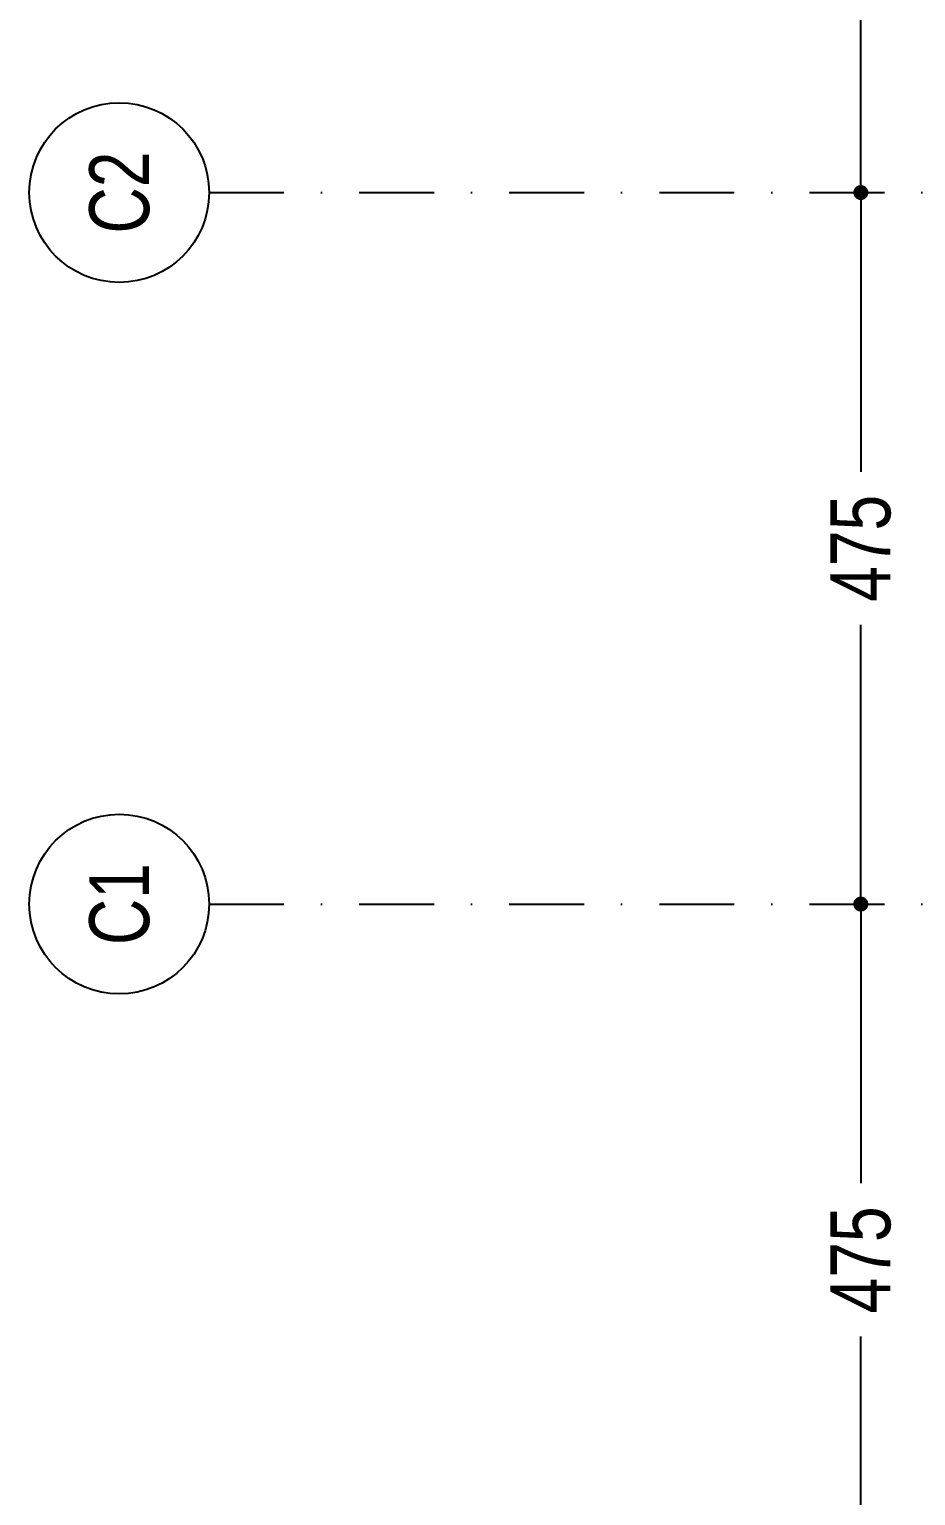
# Model space of a CAD drawing. Header units: centimetres. Extents: x 26569 to 160723, y -3143 to 14565.
# Drawn here: x 45416.5 to 45712.4, y 2353 to 2842.4 of the extents above; entities that cross this region are included whole.
import ezdxf
from ezdxf.enums import TextEntityAlignment as Align

# ---------------------------------------------------------------- set-up
doc = ezdxf.new("R2010")
doc.units = ezdxf.units.CM
doc.header["$LTSCALE"] = 100
doc.linetypes.add('DASHDOT2', pattern=[0.5, 0.25, -0.125, 0, -0.125])
doc.layers.add('A-ANNO-DIMS', color=187, linetype='Continuous')
doc.layers.add('A-ANNO-GRID', color=155, linetype='DASHDOT2')
doc.styles.add('Fields_100', font='act_simplex.shx', dxfattribs={"width": 0.8, "height": 20})
doc.dimstyles.new('FIELDS_100', dxfattribs={"dimscale": 0, "dimtxt": 20, "dimasz": 5, "dimexe": 5, "dimexo": 5, "dimgap": 5, "dimtad": 0, "dimdec": 0, "dimzin": 0, "dimdsep": 46, "dimtxsty": 'Fields_100', "dimblk": 'DOT', "dimcen": 0.09, "dimclrt": 50, "dimadec": 0, "dimazin": 0, "dimtfac": 1, "dimtdec": 0, "dimtix": 1, "dimtofl": 0, "dimtmove": 1, "dimatfit": 3, "dimfxl": 5, "dimfxlon": 1, "dimtolj": 1, "dimtzin": 0, "dimarcsym": 0})

# ---------------------------------------------------------------- blocks, each defined once
blk = doc.blocks.new('_Dot')
at = {"color": 0, "linetype": 'ByBlock', "lineweight": -2}
blk.add_line((-0.5, 0), (-1, 0), dxfattribs=at)
at = {"color": 0, "linetype": 'ByBlock', "const_width": 0.5}
blk.add_lwpolyline([(-0.25, 0, 1), (0.25, 0, 1)], format="xyb", close=True, dxfattribs=at)
blk = doc.blocks.new('*D685')
at = {"layer": 'A-ANNO-DIMS', "color": 0, "lineweight": -2, "transparency": 16777216}
for p, q in [((45689.07, 2550.41), (45699.07, 2550.41)), ((45694.07, 2545.41), (45694.07, 2457.23)), ((45694.07, 2317.91), (45694.07, 2406.09)), ((45689.07, 2312.91), (45699.07, 2312.91))]:
    blk.add_line(p, q, dxfattribs=at)
at = {"layer": 'DEFPOINTS', "color": 0, "transparency": 16777216}
for p in [(45594.07, 2550.41), (45694.07, 2550.41), (45594.07, 2312.91)]:
    blk.add_point(p, dxfattribs=at)
at = {"layer": 'A-ANNO-DIMS', "color": 0, "lineweight": -2, "transparency": 16777216, "xscale": 5, "yscale": 5, "zscale": 5}
for p, rotation in [((45694.07, 2550.41), 90), ((45694.07, 2312.91), 270)]:
    blk.add_blockref('_Dot', p, dxfattribs=dict(at, rotation=rotation))
at = {"layer": 'A-ANNO-DIMS', "color": 50, "transparency": 16777216, "insert": (45694.07, 2431.66), "char_height": 20, "attachment_point": 5, "rotation": 90, "style": 'Fields_100'}
blk.add_mtext('\\A1;475', dxfattribs=at)
blk = doc.blocks.new('*D686')
at = {"layer": 'A-ANNO-DIMS', "color": 0, "lineweight": -2, "transparency": 16777216}
for p, q in [((45689.07, 2787.91), (45699.07, 2787.91)), ((45694.07, 2782.91), (45694.07, 2694.73)), ((45694.07, 2555.41), (45694.07, 2643.59)), ((45689.07, 2550.41), (45699.07, 2550.41))]:
    blk.add_line(p, q, dxfattribs=at)
at = {"layer": 'DEFPOINTS', "color": 0, "transparency": 16777216}
for p in [(45594.07, 2787.91), (45694.07, 2787.91), (45594.07, 2550.41)]:
    blk.add_point(p, dxfattribs=at)
at = {"layer": 'A-ANNO-DIMS', "color": 0, "lineweight": -2, "transparency": 16777216, "xscale": 5, "yscale": 5, "zscale": 5}
for p, rotation in [((45694.07, 2787.91), 90), ((45694.07, 2550.41), 270)]:
    blk.add_blockref('_Dot', p, dxfattribs=dict(at, rotation=rotation))
at = {"layer": 'A-ANNO-DIMS', "color": 50, "transparency": 16777216, "insert": (45694.07, 2669.16), "char_height": 20, "attachment_point": 5, "rotation": 90, "style": 'Fields_100'}
blk.add_mtext('\\A1;475', dxfattribs=at)
blk = doc.blocks.new('*D687')
at = {"layer": 'A-ANNO-DIMS', "color": 0, "lineweight": -2, "transparency": 16777216}
for p, q in [((45689.07, 3025.41), (45699.07, 3025.41)), ((45694.07, 3020.41), (45694.07, 2932.23)), ((45694.07, 2792.91), (45694.07, 2881.09)), ((45689.07, 2787.91), (45699.07, 2787.91))]:
    blk.add_line(p, q, dxfattribs=at)
at = {"layer": 'DEFPOINTS', "color": 0, "transparency": 16777216}
for p in [(45594.07, 3025.41), (45694.07, 3025.41), (45594.07, 2787.91)]:
    blk.add_point(p, dxfattribs=at)
at = {"layer": 'A-ANNO-DIMS', "color": 0, "lineweight": -2, "transparency": 16777216, "xscale": 5, "yscale": 5, "zscale": 5}
for p, rotation in [((45694.07, 3025.41), 90), ((45694.07, 2787.91), 270)]:
    blk.add_blockref('_Dot', p, dxfattribs=dict(at, rotation=rotation))
at = {"layer": 'A-ANNO-DIMS', "color": 50, "transparency": 16777216, "insert": (45694.07, 2906.66), "char_height": 20, "attachment_point": 5, "rotation": 90, "style": 'Fields_100'}
blk.add_mtext('\\A1;475', dxfattribs=at)

msp = doc.modelspace()

# ---------------------------------------------------------------- linework, layer by layer
at = {"layer": 'A-ANNO-GRID'}
for p, q in [((45476.53, 2787.91), (46260.77, 2787.91)), ((45476.53, 2550.41), (46260.77, 2550.41))]:
    msp.add_line(p, q, dxfattribs=at)
at = {"layer": 'A-ANNO-GRID', "linetype": 'Continuous', "ltscale": 10}
for centre in [(45446.53, 2787.91), (45446.53, 2550.41)]:
    msp.add_circle(centre, 30, dxfattribs=at)

# ---------------------------------------------------------------- texts
at = {"layer": 'A-ANNO-GRID', "color": 50, "style": 'Fields_100', "width": 0.8}
for s, p in [('C2', (45446.53, 2787.91)), ('C1', (45446.53, 2550.41))]:
    msp.add_text(s, height=20, rotation=90, dxfattribs=at).set_placement(p, align=Align.MIDDLE_CENTER)

# ---------------------------------------------------------------- dimensions: what is measured, and where the dimension line sits
at = {"layer": 'A-ANNO-DIMS'}
for base, p1, p2, picture, middle in [((45694.07, 3025.41), (45594.07, 2787.91), (45594.07, 3025.41), '*D687', (45694.07, 2906.66)), ((45694.07, 2787.91), (45594.07, 2550.41), (45594.07, 2787.91), '*D686', (45694.07, 2669.16)), ((45694.07, 2550.41), (45594.07, 2312.91), (45594.07, 2550.41), '*D685', (45694.07, 2431.66))]:
    dim = msp.add_linear_dim(base=base, p1=p1, p2=p2, angle=90, dimstyle='FIELDS_100', override={"dimscale": 1, "dimlfac": 2}, dxfattribs=at)
    dim.commit()
    dim.dimension.update_dxf_attribs({"geometry": picture, "text_midpoint": middle})

doc.saveas('drawing.dxf')
